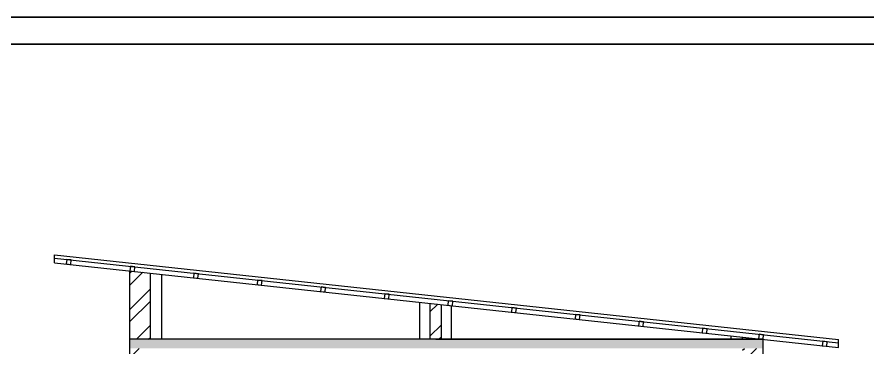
# Model space of a CAD drawing. Header units: inches. Extents: x 45643 to 78083, y -17830 to -3084.
# Drawn here: x 59066.7 to 59439.6, y -14834.9 to -14689.9 of the extents above; entities that cross this region are included whole.
import ezdxf

# ---------------------------------------------------------------- set-up
doc = ezdxf.new("R2010")
doc.units = ezdxf.units.IN
doc.header["$MEASUREMENT"] = 0
doc.layers.add('Normal Wall', color=7, linetype='Continuous', lineweight=35, true_color=0xffaf89)
doc.layers.add('steps', color=253, linetype='Continuous', lineweight=20)
doc.layers.add('WALL - A', color=1, linetype='Continuous', lineweight=40)
pattern_1 = [(45, (3697.702, -312.459), (-7.9549513, 7.9549513), []), (45, (3703.005, -312.459), (-7.9549513, 7.9549513), [])]

msp = doc.modelspace()

# ---------------------------------------------------------------- hatches: boundary and pattern name
at = {"layer": 'steps', "ltscale": 0.3}
h = msp.add_hatch(dxfattribs=at)
h.set_pattern_fill('AR-CONC', scale=0.8, style=0)
h.set_pattern_definition([(50, (3697.7015, -312.4593), (5.73808146, -0.50201708), [0.6, -6.6]), (355, (3697.7015, -312.459), (-1.11001067, 6.01753707), [0.48, -5.28]), (100.451444, (3698.1797, -312.501), (4.6280708, 5.51551993), [0.50992154, -5.6091369]), (46.1842, (3697.7015, -310.859), (8.53793065, -1.32415425), [0.9, -9.9]), (96.635635, (3698.413, -310.97), (7.4772956, 7.7929488), [0.7648827, -8.4137101]), (351.184164, (3697.7015, -310.859), (7.4772956, 7.7929488), [0.72, -7.92]), (21, (3698.5015, -311.2593), (4.7752564, -3.22095113), [0.6, -6.6]), (326, (3698.5015, -311.259), (1.94652266, 5.80120036), [0.48, -5.28]), (71.451445, (3698.8995, -311.5277), (6.721779, 2.5802492), [0.5099215, -5.6091369]), (37.5, (3697.7015, -312.4593), (0.09727884, 2.66315083), [0, -5.216, 0, -5.36, 0, -5.3]), (7.5, (3697.7015, -312.4593), (2.1045563, 3.1552937), [0, -3.056, 0, -5.096, 0, -2.02]), (327.5, (3695.9175, -312.4593), (4.27057949, -0.18043897), [0, -2, 0, -6.24, 0, -8.28]), (317.5, (3695.1175, -312.4593), (4.66548935, 0.80083986), [0, -2.6, 0, -4.144, 0, -5.88])])
h.paths.add_polyline_path([(59250.15, -14831.12), (59116.13, -14831.12), (59116.13, -14835.12), (59393.65, -14835.12), (59393.65, -14831.12)])
at = {"layer": 'WALL - A', "lineweight": 25}
h = msp.add_hatch(dxfattribs=at)
h.set_pattern_fill('ANSI32', color=256, scale=30, style=0)
h.set_pattern_definition(pattern_1)
h.paths.add_polyline_path([(59125.13, -14859.12), (59116.13, -14859.12), (59116.13, -14907.12), (59125.13, -14907.12)])
h.paths.add_polyline_path([(59116.13, -14855.12), (59125.13, -14855.12), (59125.13, -14835.12), (59116.13, -14835.12)])
h.paths.add_polyline_path([(59125.13, -14802.1), (59116.13, -14801.12), (59116.13, -14831.12), (59125.13, -14831.12)])
h.paths.add_polyline_path([(59125.13, -14911.12), (59116.13, -14911.12), (59116.13, -14943.12), (59125.13, -14943.12)])
h = msp.add_hatch(dxfattribs=at)
h.set_pattern_fill('ANSI32', color=256, scale=30, style=0)
h.set_pattern_definition(pattern_1)
h.paths.add_polyline_path([(59252.63, -14911.12), (59247.63, -14911.12), (59247.63, -14943.12), (59252.63, -14943.12)])
h.paths.add_polyline_path([(59252.63, -14859.12), (59247.63, -14859.12), (59247.63, -14907.12), (59252.63, -14907.12)])
h.paths.add_polyline_path([(59247.63, -14855.12), (59252.63, -14855.12), (59252.63, -14835.12), (59247.63, -14835.12)])
h.paths.add_polyline_path([(59247.63, -14831.12), (59252.63, -14831.12), (59252.63, -14815.88), (59247.63, -14815.34)])
h = msp.add_hatch(dxfattribs=at)
h.set_pattern_fill('ANSI32', color=256, scale=30, style=0)
h.set_pattern_definition(pattern_1)
h.paths.add_polyline_path([(59393.65, -14911.12), (59384.65, -14911.12), (59384.65, -14943.12), (59393.65, -14943.12)])
h.paths.add_polyline_path([(59393.65, -14859.12), (59384.65, -14859.12), (59384.65, -14907.12), (59393.65, -14907.12)])
h.paths.add_polyline_path([(59393.65, -14835.12), (59384.65, -14835.12), (59384.65, -14855.12), (59393.65, -14855.12)])
h.paths.add_polyline_path([(59384.65, -14830.15), (59384.65, -14831.12), (59393.65, -14831.12)])

# ---------------------------------------------------------------- linework, layer by layer
for p, q in [((59083.13, -14794.04), (59426.65, -14831.17)), ((59083.13, -14797.56), (59083.13, -14794.04)), ((59083.13, -14795.54), (59426.65, -14832.68)), ((59083.13, -14797.56), (59426.65, -14834.69)), ((59116.13, -14831.12), (59116.13, -14801.12)), ((59125.13, -14831.12), (59125.13, -14802.1)), ((59130.13, -14831.12), (59130.13, -14802.64)), ((59243.13, -14831.12), (59243.13, -14814.85)), ((59247.63, -14815.34), (59247.63, -14831.12)), ((59252.63, -14831.12), (59252.63, -14815.88)), ((59257.13, -14831.12), (59257.13, -14816.37)), ((59379.65, -14831.12), (59379.65, -14829.61)), ((59393.65, -14831.12), (59116.13, -14831.12)), ((59116.13, -14943.12), (59116.13, -14831.12)), ((59250.15, -14831.12), (59393.65, -14831.12)), ((59384.65, -14831.12), (59384.65, -14830.15)), ((59393.65, -14943.12), (59393.65, -14831.12)), ((59426.65, -14834.69), (59426.65, -14831.17))]:
    msp.add_line(p, q)
for points in [[(59088.26, -14798.11), (59090.25, -14798.33), (59090.47, -14796.34), (59088.48, -14796.12)], [(59116.13, -14801.12), (59118.12, -14801.34), (59118.33, -14799.35), (59116.34, -14799.14)], [(59143.99, -14804.14), (59145.98, -14804.35), (59146.2, -14802.36), (59144.21, -14802.15)], [(59171.86, -14807.15), (59173.85, -14807.36), (59174.06, -14805.37), (59172.07, -14805.16)], [(59199.72, -14810.16), (59201.71, -14810.38), (59201.93, -14808.39), (59199.94, -14808.17)], [(59227.59, -14813.17), (59229.58, -14813.39), (59229.79, -14811.4), (59227.8, -14811.18)], [(59255.45, -14816.19), (59257.44, -14816.4), (59257.66, -14814.41), (59255.67, -14814.2)], [(59283.32, -14819.2), (59285.31, -14819.41), (59285.52, -14817.42), (59283.54, -14817.21)], [(59311.19, -14822.21), (59313.17, -14822.42), (59313.39, -14820.44), (59311.4, -14820.22)], [(59339.05, -14825.22), (59341.04, -14825.44), (59341.25, -14823.45), (59339.27, -14823.23)], [(59366.92, -14828.23), (59368.9, -14828.45), (59369.12, -14826.46), (59367.13, -14826.25)], [(59391.66, -14830.91), (59393.65, -14831.12), (59393.86, -14829.14), (59391.87, -14828.92)], [(59419.52, -14833.92), (59421.51, -14834.14), (59421.73, -14832.15), (59419.74, -14831.93)]]:
    msp.add_lwpolyline(points, close=True)
at = {"layer": 'Normal Wall'}
for points in [[(58623.6, -14689.92), (59681.6, -14689.92), (59681.6, -15440.45), (58623.6, -15440.45)], [(58623.6, -14689.92), (59681.6, -14689.92), (59681.6, -15440.45), (58623.6, -15440.45)], [(59669.69, -14701.83), (58647.41, -14701.83), (58647.41, -15428.54), (59669.69, -15428.54)], [(59669.69, -14701.83), (58647.41, -14701.83), (58647.41, -15428.54), (59669.69, -15428.54)]]:
    msp.add_lwpolyline(points, close=True, dxfattribs=at)

doc.saveas('drawing.dxf')
